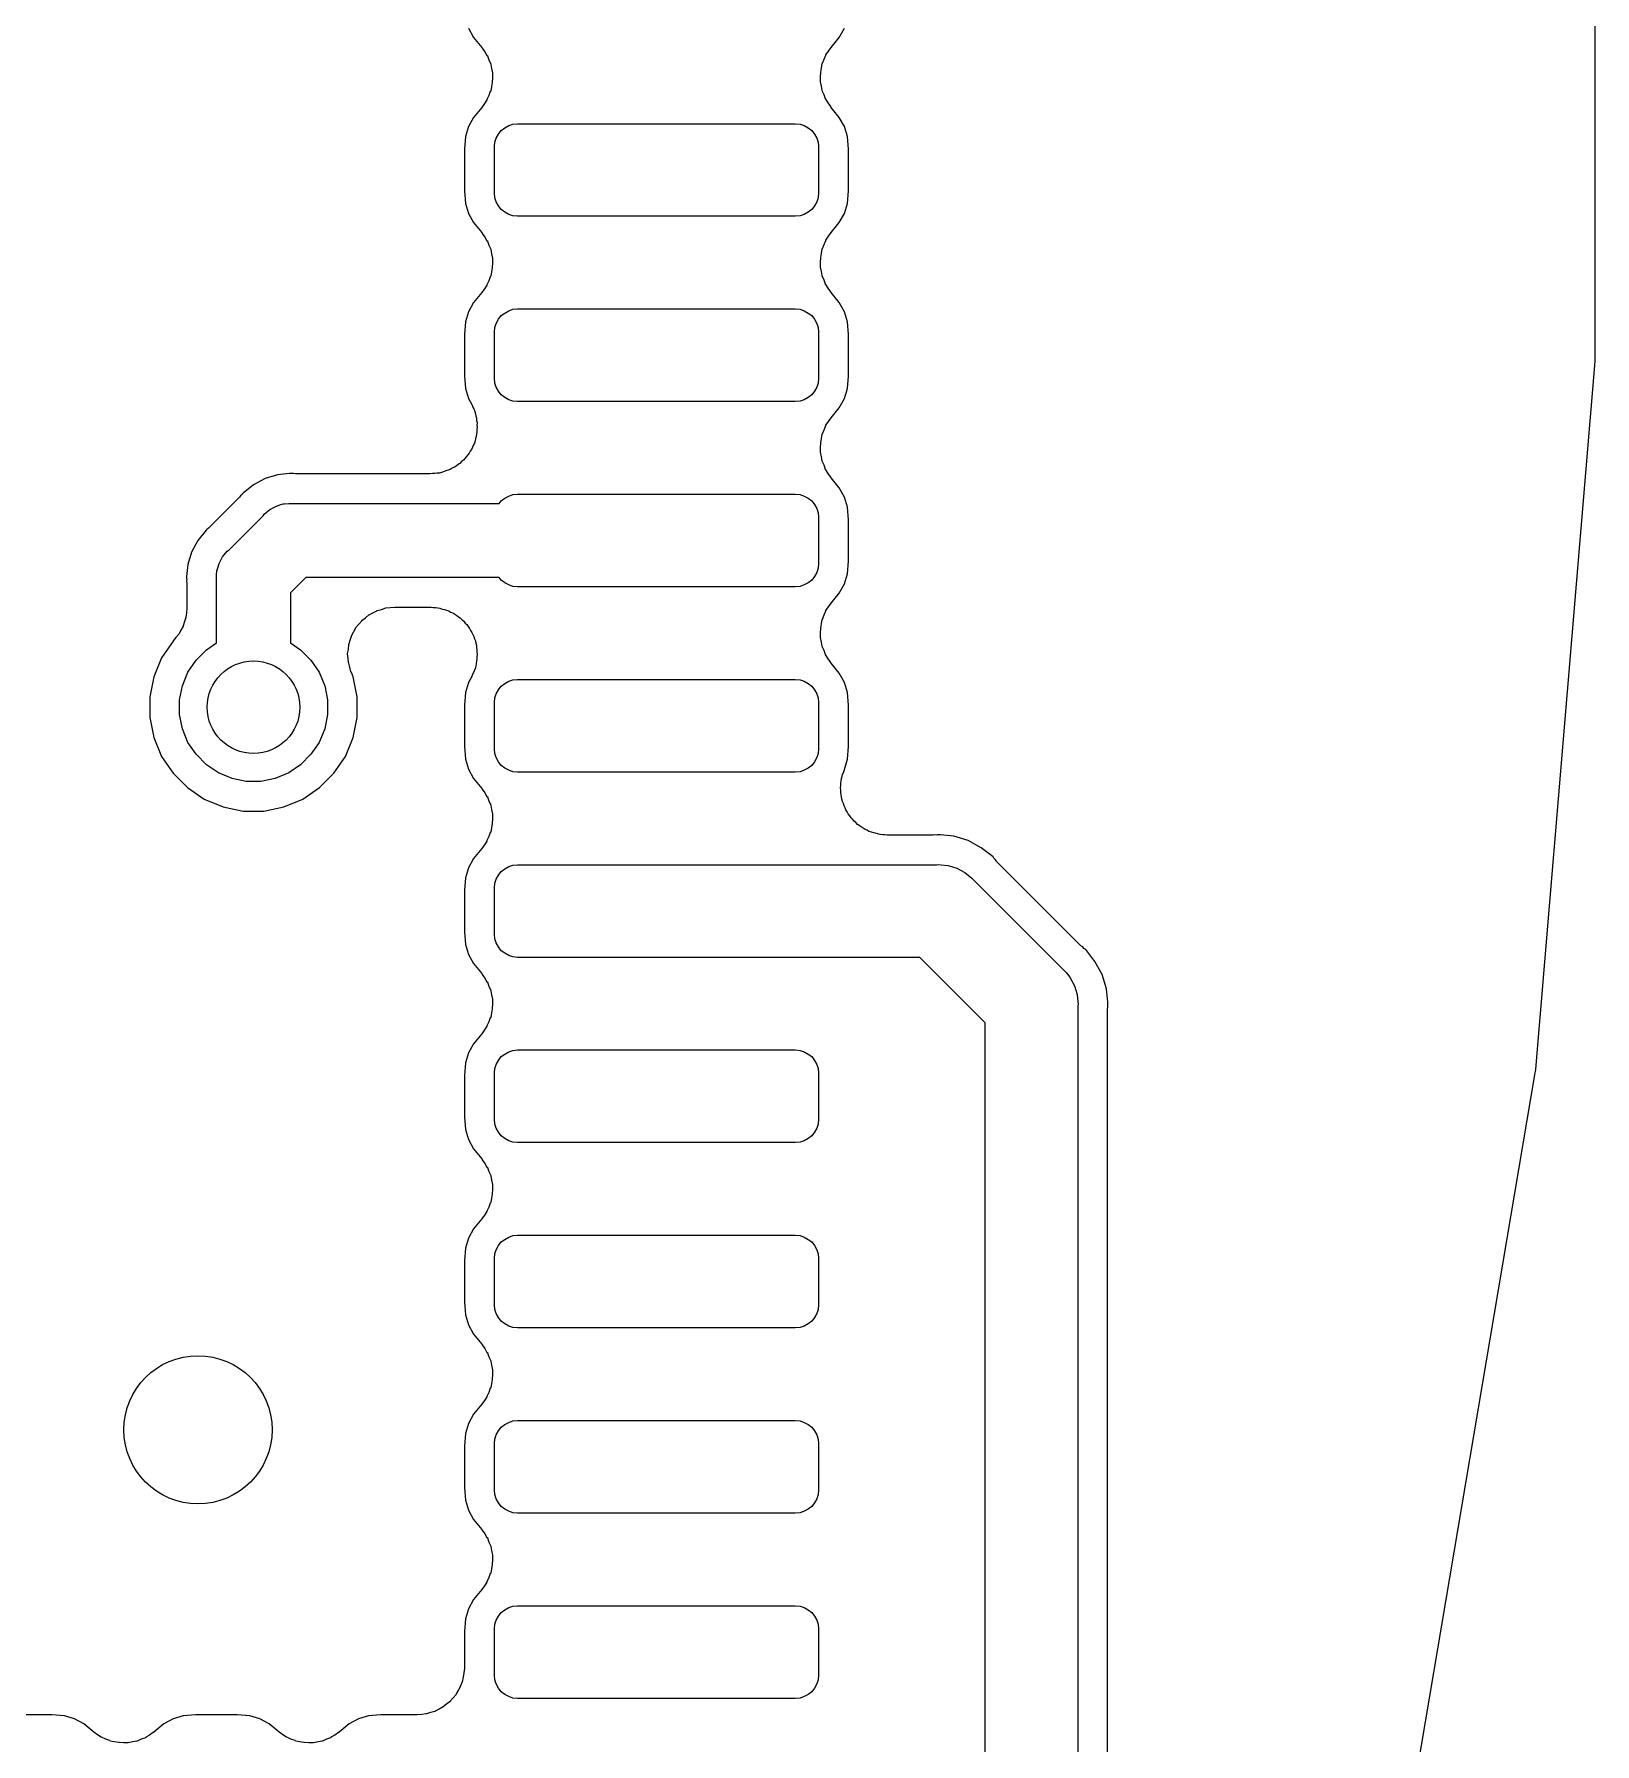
# Model space of a CAD drawing. Extents: x 115.8 to 161.5, y -138.1 to -92.5.
# Drawn here: x 157.308 to 161.52, y -119.947 to -115.334 of the extents above; entities that cross this region are included whole.
import ezdxf

# ---------------------------------------------------------------- set-up
doc = ezdxf.new("R2010")
doc.units = 0
doc.layers.add('BLACK', color=7, linetype='CONTINUOUS')

msp = doc.modelspace()

# ---------------------------------------------------------------- linework, layer by layer
at = {"layer": 'BLACK', "linetype": 'CONTINUOUS'}
for p, q in [((161.52, -114.312), (161.52, -116.218)), ((158.48, -115.317), (158.494, -115.342)), ((158.494, -115.342), (158.516, -115.369)), ((159.459, -115.369), (159.481, -115.342)), ((159.481, -115.342), (159.495, -115.317)), ((158.516, -115.369), (158.517, -115.37)), ((158.517, -115.37), (158.517, -115.37)), ((158.517, -115.37), (158.517, -115.37)), ((158.517, -115.37), (158.517, -115.371)), ((158.517, -115.371), (158.524, -115.381)), ((158.524, -115.381), (158.53, -115.391)), ((158.53, -115.391), (158.531, -115.391)), ((158.531, -115.391), (158.531, -115.392)), ((158.531, -115.392), (158.535, -115.403)), ((159.44, -115.401), (159.445, -115.39)), ((159.445, -115.389), (159.452, -115.379)), ((159.445, -115.39), (159.445, -115.389)), ((159.445, -115.39), (159.445, -115.39)), ((159.452, -115.379), (159.459, -115.369)), ((158.535, -115.403), (158.54, -115.414)), ((158.54, -115.414), (158.54, -115.414)), ((158.54, -115.414), (158.54, -115.415)), ((158.54, -115.415), (158.542, -115.426)), ((158.542, -115.426), (158.545, -115.438)), ((158.545, -115.438), (158.545, -115.438)), ((158.545, -115.438), (158.545, -115.439)), ((158.545, -115.439), (158.545, -115.451)), ((159.43, -115.449), (159.431, -115.437)), ((159.431, -115.436), (159.433, -115.425)), ((159.431, -115.437), (159.431, -115.436)), ((159.431, -115.437), (159.431, -115.437)), ((159.433, -115.425), (159.435, -115.413)), ((159.435, -115.413), (159.436, -115.412)), ((159.436, -115.412), (159.44, -115.401)), ((159.436, -115.412), (159.436, -115.412)), ((158.539, -115.488), (158.535, -115.499)), ((158.54, -115.487), (158.539, -115.488)), ((158.539, -115.488), (158.539, -115.488)), ((158.542, -115.475), (158.54, -115.487)), ((158.544, -115.464), (158.542, -115.475)), ((158.545, -115.451), (158.544, -115.463)), ((158.544, -115.463), (158.544, -115.463)), ((158.544, -115.463), (158.544, -115.464)), ((159.43, -115.461), (159.43, -115.449)), ((159.43, -115.462), (159.43, -115.461)), ((159.433, -115.474), (159.43, -115.462)), ((159.43, -115.462), (159.43, -115.462)), ((159.435, -115.485), (159.433, -115.474)), ((159.435, -115.486), (159.435, -115.485)), ((159.44, -115.497), (159.435, -115.486)), ((159.435, -115.486), (159.435, -115.486)), ((158.516, -115.531), (158.494, -115.558)), ((158.523, -115.521), (158.516, -115.531)), ((158.53, -115.511), (158.523, -115.521)), ((158.535, -115.499), (158.53, -115.51)), ((158.53, -115.51), (158.53, -115.51)), ((158.53, -115.51), (158.53, -115.511)), ((159.444, -115.508), (159.44, -115.497)), ((159.444, -115.509), (159.444, -115.508)), ((159.445, -115.509), (159.444, -115.509)), ((159.451, -115.519), (159.445, -115.509)), ((159.458, -115.529), (159.451, -115.519)), ((159.458, -115.53), (159.458, -115.529)), ((159.459, -115.531), (159.458, -115.53)), ((159.458, -115.53), (159.458, -115.53)), ((159.458, -115.53), (159.458, -115.53)), ((159.481, -115.558), (159.459, -115.531)), ((158.494, -115.558), (158.48, -115.583)), ((158.578, -115.586), (158.589, -115.58)), ((158.589, -115.58), (158.6, -115.576)), ((158.6, -115.576), (158.612, -115.575)), ((158.612, -115.575), (159.362, -115.575)), ((159.362, -115.575), (159.375, -115.576)), ((159.375, -115.576), (159.386, -115.58)), ((159.386, -115.58), (159.397, -115.586)), ((159.495, -115.583), (159.481, -115.558)), ((158.472, -115.61), (158.469, -115.644)), ((158.48, -115.583), (158.472, -115.61)), ((158.55, -115.637), (158.551, -115.625)), ((158.551, -115.625), (158.555, -115.614)), ((158.555, -115.614), (158.561, -115.603)), ((158.561, -115.603), (158.568, -115.593)), ((158.568, -115.593), (158.578, -115.586)), ((159.397, -115.586), (159.407, -115.593)), ((159.407, -115.593), (159.414, -115.603)), ((159.414, -115.603), (159.42, -115.614)), ((159.42, -115.614), (159.424, -115.625)), ((159.424, -115.625), (159.425, -115.637)), ((159.503, -115.61), (159.495, -115.583)), ((159.506, -115.644), (159.503, -115.61)), ((158.469, -115.644), (158.469, -115.756)), ((158.55, -115.762), (158.55, -115.637)), ((159.425, -115.637), (159.425, -115.762)), ((159.506, -115.756), (159.506, -115.644)), ((158.469, -115.756), (158.472, -115.79)), ((158.551, -115.775), (158.55, -115.762)), ((159.425, -115.762), (159.424, -115.775)), ((159.503, -115.79), (159.506, -115.756)), ((158.472, -115.79), (158.48, -115.817)), ((158.555, -115.786), (158.551, -115.775)), ((158.561, -115.797), (158.555, -115.786)), ((158.568, -115.807), (158.561, -115.797)), ((158.578, -115.814), (158.568, -115.807)), ((159.407, -115.807), (159.397, -115.814)), ((159.414, -115.797), (159.407, -115.807)), ((159.42, -115.786), (159.414, -115.797)), ((159.424, -115.775), (159.42, -115.786)), ((159.495, -115.817), (159.503, -115.79)), ((158.48, -115.817), (158.494, -115.842)), ((158.494, -115.842), (158.516, -115.869)), ((158.589, -115.82), (158.578, -115.814)), ((158.6, -115.824), (158.589, -115.82)), ((158.612, -115.825), (158.6, -115.824)), ((159.362, -115.825), (158.612, -115.825)), ((159.375, -115.824), (159.362, -115.825)), ((159.386, -115.82), (159.375, -115.824)), ((159.397, -115.814), (159.386, -115.82)), ((159.459, -115.869), (159.481, -115.842)), ((159.481, -115.842), (159.495, -115.817)), ((158.516, -115.869), (158.517, -115.87)), ((158.517, -115.87), (158.517, -115.87)), ((158.517, -115.87), (158.517, -115.87)), ((158.517, -115.87), (158.517, -115.871)), ((158.517, -115.871), (158.524, -115.881)), ((158.524, -115.881), (158.53, -115.891)), ((158.53, -115.891), (158.531, -115.891)), ((158.531, -115.891), (158.531, -115.892)), ((158.531, -115.892), (158.535, -115.903)), ((158.535, -115.903), (158.54, -115.914)), ((159.436, -115.912), (159.44, -115.901)), ((159.44, -115.901), (159.445, -115.89)), ((159.445, -115.889), (159.452, -115.879)), ((159.445, -115.89), (159.445, -115.889)), ((159.445, -115.89), (159.445, -115.89)), ((159.452, -115.879), (159.459, -115.869)), ((158.54, -115.914), (158.54, -115.914)), ((158.54, -115.914), (158.54, -115.915)), ((158.54, -115.915), (158.542, -115.926)), ((158.542, -115.926), (158.545, -115.938)), ((158.545, -115.938), (158.545, -115.938)), ((158.545, -115.938), (158.545, -115.939)), ((158.545, -115.939), (158.545, -115.951)), ((159.43, -115.949), (159.431, -115.937)), ((159.43, -115.961), (159.43, -115.949)), ((159.431, -115.936), (159.433, -115.925)), ((159.431, -115.937), (159.431, -115.936)), ((159.431, -115.937), (159.431, -115.937)), ((159.433, -115.925), (159.435, -115.913)), ((159.435, -115.913), (159.436, -115.912)), ((159.436, -115.912), (159.436, -115.912)), ((158.539, -115.988), (158.535, -115.999)), ((158.54, -115.987), (158.539, -115.988)), ((158.539, -115.988), (158.539, -115.988)), ((158.542, -115.975), (158.54, -115.987)), ((158.544, -115.964), (158.542, -115.975)), ((158.545, -115.951), (158.544, -115.963)), ((158.544, -115.963), (158.544, -115.963)), ((158.544, -115.963), (158.544, -115.964)), ((159.43, -115.962), (159.43, -115.961)), ((159.433, -115.974), (159.43, -115.962)), ((159.43, -115.962), (159.43, -115.962)), ((159.435, -115.985), (159.433, -115.974)), ((159.435, -115.986), (159.435, -115.985)), ((159.44, -115.997), (159.435, -115.986)), ((159.435, -115.986), (159.435, -115.986)), ((158.516, -116.031), (158.494, -116.058)), ((158.523, -116.021), (158.516, -116.031)), ((158.53, -116.011), (158.523, -116.021)), ((158.535, -115.999), (158.53, -116.01)), ((158.53, -116.01), (158.53, -116.01)), ((158.53, -116.01), (158.53, -116.011)), ((159.444, -116.008), (159.44, -115.997)), ((159.444, -116.009), (159.444, -116.008)), ((159.445, -116.009), (159.444, -116.009)), ((159.451, -116.019), (159.445, -116.009)), ((159.458, -116.029), (159.451, -116.019)), ((159.458, -116.03), (159.458, -116.029)), ((159.459, -116.031), (159.458, -116.03)), ((159.458, -116.03), (159.458, -116.03)), ((159.458, -116.03), (159.458, -116.03)), ((159.481, -116.058), (159.459, -116.031)), ((158.48, -116.083), (158.472, -116.11)), ((158.494, -116.058), (158.48, -116.083)), ((158.568, -116.093), (158.578, -116.086)), ((158.578, -116.086), (158.589, -116.08)), ((158.589, -116.08), (158.6, -116.076)), ((158.6, -116.076), (158.612, -116.075)), ((158.612, -116.075), (159.362, -116.075)), ((159.362, -116.075), (159.375, -116.076)), ((159.375, -116.076), (159.386, -116.08)), ((159.386, -116.08), (159.397, -116.086)), ((159.397, -116.086), (159.407, -116.093)), ((159.495, -116.083), (159.481, -116.058)), ((159.503, -116.11), (159.495, -116.083)), ((158.472, -116.11), (158.469, -116.144)), ((158.55, -116.137), (158.551, -116.125)), ((158.551, -116.125), (158.555, -116.114)), ((158.555, -116.114), (158.561, -116.103)), ((158.561, -116.103), (158.568, -116.093)), ((159.407, -116.093), (159.414, -116.103)), ((159.414, -116.103), (159.42, -116.114)), ((159.42, -116.114), (159.424, -116.125)), ((159.424, -116.125), (159.425, -116.137)), ((159.506, -116.144), (159.503, -116.11)), ((158.469, -116.144), (158.469, -116.256)), ((158.55, -116.262), (158.55, -116.137)), ((159.425, -116.137), (159.425, -116.262)), ((159.506, -116.256), (159.506, -116.144)), ((161.52, -116.219), (161.519, -116.224)), ((161.519, -116.224), (161.519, -116.228)), ((161.52, -116.218), (161.52, -116.219)), ((158.469, -116.256), (158.472, -116.29)), ((158.551, -116.275), (158.55, -116.262)), ((159.425, -116.262), (159.424, -116.275)), ((159.503, -116.29), (159.506, -116.256)), ((161.519, -116.228), (161.36, -118.127)), ((158.472, -116.29), (158.48, -116.317)), ((158.48, -116.317), (158.489, -116.333)), ((158.555, -116.286), (158.551, -116.275)), ((158.561, -116.297), (158.555, -116.286)), ((158.568, -116.307), (158.561, -116.297)), ((158.578, -116.314), (158.568, -116.307)), ((158.589, -116.32), (158.578, -116.314)), ((159.397, -116.314), (159.386, -116.32)), ((159.407, -116.307), (159.397, -116.314)), ((159.414, -116.297), (159.407, -116.307)), ((159.42, -116.286), (159.414, -116.297)), ((159.424, -116.275), (159.42, -116.286)), ((159.481, -116.342), (159.495, -116.317)), ((159.495, -116.317), (159.503, -116.29)), ((158.489, -116.333), (158.49, -116.335)), ((158.49, -116.335), (158.492, -116.34)), ((158.492, -116.34), (158.495, -116.345)), ((158.495, -116.345), (158.497, -116.352)), ((158.497, -116.352), (158.499, -116.358)), ((158.499, -116.358), (158.5, -116.364)), ((158.5, -116.364), (158.502, -116.369)), ((158.6, -116.324), (158.589, -116.32)), ((158.612, -116.325), (158.6, -116.324)), ((159.362, -116.325), (158.612, -116.325)), ((159.375, -116.324), (159.362, -116.325)), ((159.386, -116.32), (159.375, -116.324)), ((159.459, -116.369), (159.481, -116.342)), ((158.502, -116.369), (158.502, -116.376)), ((158.502, -116.376), (158.504, -116.382)), ((158.503, -116.407), (158.502, -116.413)), ((158.504, -116.382), (158.503, -116.388)), ((158.503, -116.388), (158.504, -116.394)), ((158.504, -116.394), (158.503, -116.4)), ((158.503, -116.4), (158.503, -116.407)), ((159.436, -116.412), (159.44, -116.401)), ((159.44, -116.401), (159.445, -116.39)), ((159.445, -116.389), (159.452, -116.379)), ((159.445, -116.39), (159.445, -116.389)), ((159.445, -116.39), (159.445, -116.39)), ((159.452, -116.379), (159.459, -116.369)), ((158.488, -116.454), (158.485, -116.459)), ((158.491, -116.448), (158.488, -116.454)), ((158.494, -116.442), (158.491, -116.448)), ((158.496, -116.437), (158.494, -116.442)), ((158.498, -116.431), (158.496, -116.437)), ((158.499, -116.425), (158.498, -116.431)), ((158.501, -116.419), (158.499, -116.425)), ((158.502, -116.413), (158.501, -116.419)), ((159.43, -116.449), (159.431, -116.437)), ((159.43, -116.461), (159.43, -116.449)), ((159.431, -116.436), (159.433, -116.425)), ((159.431, -116.437), (159.431, -116.436)), ((159.431, -116.437), (159.431, -116.437)), ((159.433, -116.425), (159.435, -116.413)), ((159.435, -116.413), (159.436, -116.412)), ((159.436, -116.412), (159.436, -116.412)), ((158.442, -116.502), (158.436, -116.505)), ((158.447, -116.499), (158.442, -116.502)), ((158.452, -116.495), (158.447, -116.499)), ((158.457, -116.492), (158.452, -116.495)), ((158.461, -116.487), (158.457, -116.492)), ((158.467, -116.483), (158.461, -116.487)), ((158.47, -116.479), (158.467, -116.483)), ((158.474, -116.474), (158.47, -116.479)), ((158.478, -116.469), (158.474, -116.474)), ((158.482, -116.464), (158.478, -116.469)), ((158.485, -116.459), (158.482, -116.464)), ((159.43, -116.462), (159.43, -116.461)), ((159.433, -116.474), (159.43, -116.462)), ((159.43, -116.462), (159.43, -116.462)), ((159.435, -116.485), (159.433, -116.474)), ((159.435, -116.486), (159.435, -116.485)), ((159.44, -116.497), (159.435, -116.486)), ((159.435, -116.486), (159.435, -116.486)), ((159.444, -116.508), (159.44, -116.497)), ((157.931, -116.533), (157.9, -116.55)), ((157.965, -116.523), (157.931, -116.533)), ((157.997, -116.519), (157.965, -116.523)), ((158, -116.519), (157.997, -116.519)), ((157.997, -116.519), (157.997, -116.519)), ((158.003, -116.519), (158, -116.519)), ((158.008, -116.519), (158.003, -116.519)), ((158.013, -116.52), (158.008, -116.519)), ((158.015, -116.52), (158.013, -116.52)), ((158.377, -116.52), (158.015, -116.52)), ((158.383, -116.519), (158.377, -116.52)), ((158.389, -116.519), (158.383, -116.519)), ((158.395, -116.518), (158.389, -116.519)), ((158.402, -116.518), (158.395, -116.518)), ((158.407, -116.516), (158.402, -116.518)), ((158.413, -116.515), (158.407, -116.516)), ((158.419, -116.512), (158.413, -116.515)), ((158.425, -116.51), (158.419, -116.512)), ((158.431, -116.508), (158.425, -116.51)), ((158.436, -116.505), (158.431, -116.508)), ((159.444, -116.509), (159.444, -116.508)), ((159.445, -116.509), (159.444, -116.509)), ((159.451, -116.519), (159.445, -116.509)), ((159.458, -116.529), (159.451, -116.519)), ((159.458, -116.53), (159.458, -116.529)), ((159.459, -116.531), (159.458, -116.53)), ((159.458, -116.53), (159.458, -116.53)), ((159.458, -116.53), (159.458, -116.53)), ((159.481, -116.558), (159.459, -116.531)), ((157.862, -116.583), (157.783, -116.662)), ((157.865, -116.579), (157.862, -116.583)), ((157.869, -116.576), (157.865, -116.579)), ((157.87, -116.574), (157.869, -116.576)), ((157.872, -116.572), (157.87, -116.574)), ((157.9, -116.55), (157.872, -116.572)), ((158.563, -116.6), (158.568, -116.593)), ((158.568, -116.593), (158.578, -116.586)), ((158.578, -116.586), (158.589, -116.58)), ((158.589, -116.58), (158.6, -116.576)), ((158.6, -116.576), (158.612, -116.575)), ((158.612, -116.575), (159.362, -116.575)), ((159.362, -116.575), (159.375, -116.576)), ((159.375, -116.576), (159.386, -116.58)), ((159.386, -116.58), (159.397, -116.586)), ((159.397, -116.586), (159.407, -116.593)), ((159.407, -116.593), (159.414, -116.603)), ((159.495, -116.583), (159.481, -116.558)), ((159.503, -116.61), (159.495, -116.583)), ((157.833, -116.726), (157.926, -116.633)), ((157.926, -116.633), (157.929, -116.629)), ((157.929, -116.629), (157.944, -116.616)), ((157.944, -116.616), (157.962, -116.607)), ((157.962, -116.607), (157.974, -116.603)), ((157.974, -116.603), (157.98, -116.601)), ((157.98, -116.601), (157.984, -116.601)), ((157.984, -116.601), (157.995, -116.6)), ((157.995, -116.6), (157.995, -116.6)), ((157.995, -116.6), (158, -116.6)), ((158, -116.6), (158.005, -116.6)), ((158.005, -116.6), (158.563, -116.6)), ((159.414, -116.603), (159.42, -116.614)), ((159.42, -116.614), (159.424, -116.625)), ((159.424, -116.625), (159.425, -116.637)), ((159.425, -116.637), (159.425, -116.762)), ((159.506, -116.644), (159.503, -116.61)), ((157.772, -116.672), (157.75, -116.7)), ((157.774, -116.67), (157.772, -116.672)), ((157.778, -116.667), (157.774, -116.67)), ((157.782, -116.663), (157.778, -116.667)), ((157.783, -116.662), (157.782, -116.663)), ((159.506, -116.756), (159.506, -116.644)), ((157.733, -116.731), (157.723, -116.765)), ((157.75, -116.7), (157.733, -116.731)), ((157.816, -116.744), (157.829, -116.729)), ((157.829, -116.729), (157.833, -116.726)), ((157.723, -116.765), (157.719, -116.797)), ((157.8, -116.795), (157.801, -116.78)), ((157.801, -116.78), (157.802, -116.78)), ((157.802, -116.78), (157.804, -116.774)), ((157.804, -116.774), (157.807, -116.762)), ((157.807, -116.762), (157.816, -116.744)), ((159.424, -116.775), (159.42, -116.786)), ((159.425, -116.762), (159.424, -116.775)), ((159.503, -116.79), (159.506, -116.756)), ((157.719, -116.797), (157.719, -116.8)), ((157.719, -116.8), (157.719, -116.803)), ((157.719, -116.803), (157.72, -116.804)), ((157.72, -116.804), (157.719, -116.81)), ((157.719, -116.81), (157.72, -116.815)), ((157.72, -116.815), (157.72, -116.881)), ((157.8, -116.8), (157.8, -116.795)), ((157.8, -116.795), (157.8, -116.795)), ((157.8, -116.805), (157.8, -116.8)), ((157.8, -116.976), (157.8, -116.805)), ((158.041, -116.8), (158, -116.841)), ((158.563, -116.8), (158.041, -116.8)), ((158.568, -116.807), (158.563, -116.8)), ((158.578, -116.814), (158.568, -116.807)), ((158.589, -116.82), (158.578, -116.814)), ((158.6, -116.824), (158.589, -116.82)), ((158.612, -116.825), (158.6, -116.824)), ((159.362, -116.825), (158.612, -116.825)), ((159.375, -116.824), (159.362, -116.825)), ((159.386, -116.82), (159.375, -116.824)), ((159.397, -116.814), (159.386, -116.82)), ((159.407, -116.807), (159.397, -116.814)), ((159.414, -116.797), (159.407, -116.807)), ((159.42, -116.786), (159.414, -116.797)), ((159.481, -116.842), (159.495, -116.817)), ((159.495, -116.817), (159.503, -116.79)), ((158, -116.841), (158, -116.976)), ((159.452, -116.879), (159.459, -116.869)), ((159.459, -116.869), (159.481, -116.842)), ((157.717, -116.908), (157.714, -116.919)), ((157.719, -116.895), (157.717, -116.907)), ((157.717, -116.907), (157.717, -116.907)), ((157.717, -116.907), (157.717, -116.908)), ((157.72, -116.883), (157.719, -116.895)), ((157.72, -116.881), (157.72, -116.882)), ((157.72, -116.882), (157.72, -116.882)), ((157.72, -116.882), (157.72, -116.882)), ((157.72, -116.882), (157.72, -116.883)), ((158.184, -116.926), (158.192, -116.917)), ((158.192, -116.916), (158.202, -116.909)), ((158.192, -116.917), (158.192, -116.916)), ((158.192, -116.917), (158.192, -116.917)), ((158.202, -116.909), (158.211, -116.901)), ((158.211, -116.901), (158.211, -116.901)), ((158.211, -116.901), (158.212, -116.901)), ((158.212, -116.901), (158.222, -116.895)), ((158.222, -116.895), (158.233, -116.89)), ((158.233, -116.89), (158.233, -116.889)), ((158.233, -116.889), (158.234, -116.889)), ((158.234, -116.889), (158.245, -116.886)), ((158.245, -116.886), (158.257, -116.882)), ((158.257, -116.882), (158.269, -116.881)), ((158.257, -116.882), (158.257, -116.882)), ((158.257, -116.882), (158.257, -116.882)), ((158.269, -116.881), (158.281, -116.88)), ((158.281, -116.88), (158.377, -116.88)), ((158.377, -116.88), (158.379, -116.88)), ((158.379, -116.88), (158.385, -116.881)), ((158.385, -116.881), (158.391, -116.881)), ((158.391, -116.881), (158.397, -116.882)), ((158.397, -116.882), (158.403, -116.883)), ((158.403, -116.883), (158.409, -116.885)), ((158.409, -116.885), (158.415, -116.886)), ((158.415, -116.886), (158.421, -116.888)), ((158.421, -116.888), (158.427, -116.89)), ((158.427, -116.89), (158.432, -116.893)), ((158.432, -116.893), (158.438, -116.895)), ((158.438, -116.895), (158.443, -116.899)), ((158.443, -116.899), (158.449, -116.902)), ((158.449, -116.902), (158.453, -116.906)), ((158.453, -116.906), (158.458, -116.909)), ((158.458, -116.909), (158.463, -116.914)), ((158.463, -116.914), (158.468, -116.918)), ((158.468, -116.918), (158.471, -116.923)), ((159.433, -116.925), (159.435, -116.913)), ((159.435, -116.913), (159.436, -116.912)), ((159.436, -116.912), (159.44, -116.901)), ((159.436, -116.912), (159.436, -116.912)), ((159.44, -116.901), (159.445, -116.89)), ((159.445, -116.889), (159.452, -116.879)), ((159.445, -116.89), (159.445, -116.889)), ((159.445, -116.89), (159.445, -116.89)), ((157.69, -116.962), (157.683, -116.971)), ((157.698, -116.953), (157.69, -116.962)), ((157.699, -116.952), (157.698, -116.953)), ((157.698, -116.953), (157.698, -116.953)), ((157.704, -116.942), (157.699, -116.952)), ((157.71, -116.931), (157.704, -116.942)), ((157.714, -116.919), (157.71, -116.93)), ((157.71, -116.93), (157.71, -116.931)), ((157.71, -116.931), (157.71, -116.931)), ((158.161, -116.969), (158.164, -116.958)), ((158.164, -116.957), (158.17, -116.947)), ((158.164, -116.958), (158.164, -116.957)), ((158.164, -116.957), (158.164, -116.957)), ((158.17, -116.947), (158.176, -116.936)), ((158.176, -116.935), (158.184, -116.926)), ((158.176, -116.936), (158.176, -116.935)), ((158.176, -116.936), (158.176, -116.936)), ((158.471, -116.923), (158.476, -116.927)), ((158.476, -116.927), (158.479, -116.932)), ((158.479, -116.932), (158.483, -116.937)), ((158.483, -116.937), (158.486, -116.943)), ((158.486, -116.943), (158.489, -116.948)), ((158.489, -116.948), (158.492, -116.954)), ((158.492, -116.954), (158.495, -116.959)), ((158.495, -116.959), (158.496, -116.965)), ((159.43, -116.949), (159.431, -116.937)), ((159.43, -116.961), (159.43, -116.949)), ((159.43, -116.962), (159.43, -116.961)), ((159.433, -116.974), (159.43, -116.962)), ((159.43, -116.962), (159.43, -116.962)), ((159.431, -116.936), (159.433, -116.925)), ((159.431, -116.937), (159.431, -116.936)), ((159.431, -116.937), (159.431, -116.937)), ((157.683, -116.972), (157.652, -117.017)), ((157.683, -116.971), (157.683, -116.972)), ((157.745, -117.023), (157.773, -116.995)), ((157.773, -116.995), (157.8, -116.976)), ((158, -116.976), (158.027, -116.995)), ((158.027, -116.995), (158.055, -117.023)), ((158.154, -117.005), (158.156, -116.994)), ((158.154, -117.006), (158.154, -117.005)), ((158.155, -117.018), (158.154, -117.006)), ((158.154, -117.006), (158.154, -117.006)), ((158.156, -116.994), (158.157, -116.981)), ((158.157, -116.981), (158.161, -116.969)), ((158.157, -116.981), (158.157, -116.981)), ((158.157, -116.981), (158.157, -116.981)), ((158.496, -116.965), (158.499, -116.971)), ((158.499, -116.971), (158.5, -116.977)), ((158.5, -116.977), (158.502, -116.983)), ((158.502, -116.983), (158.502, -116.989)), ((158.502, -116.989), (158.503, -116.995)), ((158.503, -116.995), (158.503, -117.001)), ((158.503, -117.001), (158.504, -117.008)), ((158.504, -117.008), (158.503, -117.014)), ((159.435, -116.985), (159.433, -116.974)), ((159.435, -116.986), (159.435, -116.985)), ((159.44, -116.997), (159.435, -116.986)), ((159.435, -116.986), (159.435, -116.986)), ((159.444, -117.008), (159.44, -116.997)), ((159.444, -117.009), (159.444, -117.008)), ((159.445, -117.009), (159.444, -117.009)), ((159.451, -117.019), (159.445, -117.009)), ((157.652, -117.017), (157.631, -117.068)), ((157.708, -117.092), (157.723, -117.055)), ((157.723, -117.055), (157.745, -117.023)), ((158.055, -117.023), (158.077, -117.055)), ((158.077, -117.055), (158.092, -117.092)), ((158.156, -117.03), (158.155, -117.018)), ((158.157, -117.03), (158.156, -117.03)), ((158.157, -117.031), (158.157, -117.03)), ((158.16, -117.042), (158.157, -117.031)), ((158.163, -117.054), (158.16, -117.042)), ((158.164, -117.055), (158.163, -117.054)), ((158.164, -117.056), (158.164, -117.055)), ((158.164, -117.055), (158.164, -117.055)), ((158.164, -117.055), (158.164, -117.055)), ((158.169, -117.068), (158.164, -117.056)), ((158.494, -117.056), (158.491, -117.061)), ((158.496, -117.05), (158.494, -117.056)), ((158.499, -117.044), (158.496, -117.05)), ((158.5, -117.038), (158.499, -117.044)), ((158.501, -117.033), (158.5, -117.038)), ((158.502, -117.026), (158.501, -117.033)), ((158.503, -117.02), (158.502, -117.026)), ((158.503, -117.014), (158.503, -117.02)), ((159.458, -117.029), (159.451, -117.019)), ((159.458, -117.03), (159.458, -117.029)), ((159.459, -117.031), (159.458, -117.03)), ((159.458, -117.03), (159.458, -117.03)), ((159.458, -117.03), (159.458, -117.03)), ((159.481, -117.058), (159.459, -117.031)), ((157.631, -117.068), (157.62, -117.122)), ((157.7, -117.13), (157.708, -117.092)), ((158.092, -117.092), (158.1, -117.13)), ((158.18, -117.122), (158.169, -117.068)), ((158.48, -117.083), (158.472, -117.11)), ((158.489, -117.067), (158.48, -117.083)), ((158.491, -117.061), (158.489, -117.067)), ((158.555, -117.114), (158.561, -117.103)), ((158.561, -117.103), (158.568, -117.093)), ((158.568, -117.093), (158.578, -117.086)), ((158.578, -117.086), (158.589, -117.08)), ((158.589, -117.08), (158.6, -117.076)), ((158.6, -117.076), (158.612, -117.075)), ((158.612, -117.075), (159.362, -117.075)), ((159.362, -117.075), (159.375, -117.076)), ((159.375, -117.076), (159.386, -117.08)), ((159.386, -117.08), (159.397, -117.086)), ((159.397, -117.086), (159.407, -117.093)), ((159.407, -117.093), (159.414, -117.103)), ((159.414, -117.103), (159.42, -117.114)), ((159.495, -117.083), (159.481, -117.058)), ((159.503, -117.11), (159.495, -117.083)), ((157.62, -117.122), (157.62, -117.178)), ((157.7, -117.17), (157.7, -117.13)), ((158.1, -117.13), (158.1, -117.17)), ((158.18, -117.178), (158.18, -117.122)), ((158.472, -117.11), (158.469, -117.144)), ((158.469, -117.144), (158.469, -117.256)), ((158.55, -117.137), (158.551, -117.125)), ((158.55, -117.262), (158.55, -117.137)), ((158.551, -117.125), (158.555, -117.114)), ((159.42, -117.114), (159.424, -117.125)), ((159.424, -117.125), (159.425, -117.137)), ((159.425, -117.137), (159.425, -117.262)), ((159.506, -117.144), (159.503, -117.11)), ((159.506, -117.256), (159.506, -117.144)), ((157.62, -117.178), (157.631, -117.232)), ((157.708, -117.208), (157.7, -117.17)), ((158.1, -117.17), (158.092, -117.208)), ((158.169, -117.232), (158.18, -117.178)), ((157.631, -117.232), (157.652, -117.283)), ((157.723, -117.245), (157.708, -117.208)), ((158.092, -117.208), (158.077, -117.245)), ((158.148, -117.283), (158.169, -117.232)), ((157.652, -117.283), (157.683, -117.328)), ((157.745, -117.277), (157.723, -117.245)), ((157.773, -117.305), (157.745, -117.277)), ((158.055, -117.277), (158.027, -117.305)), ((158.077, -117.245), (158.055, -117.277)), ((158.117, -117.328), (158.148, -117.283)), ((158.469, -117.256), (158.472, -117.29)), ((158.551, -117.275), (158.55, -117.262)), ((158.555, -117.286), (158.551, -117.275)), ((158.561, -117.297), (158.555, -117.286)), ((159.42, -117.286), (159.414, -117.297)), ((159.424, -117.275), (159.42, -117.286)), ((159.425, -117.262), (159.424, -117.275)), ((159.503, -117.29), (159.506, -117.256)), ((157.683, -117.328), (157.722, -117.367)), ((157.805, -117.327), (157.773, -117.305)), ((157.842, -117.342), (157.805, -117.327)), ((157.995, -117.327), (157.958, -117.342)), ((158.027, -117.305), (157.995, -117.327)), ((158.078, -117.367), (158.117, -117.328)), ((158.472, -117.29), (158.48, -117.317)), ((158.48, -117.317), (158.494, -117.342)), ((158.568, -117.307), (158.561, -117.297)), ((158.578, -117.314), (158.568, -117.307)), ((158.589, -117.32), (158.578, -117.314)), ((158.6, -117.324), (158.589, -117.32)), ((158.612, -117.325), (158.6, -117.324)), ((159.362, -117.325), (158.612, -117.325)), ((159.375, -117.324), (159.362, -117.325)), ((159.386, -117.32), (159.375, -117.324)), ((159.397, -117.314), (159.386, -117.32)), ((159.407, -117.307), (159.397, -117.314)), ((159.414, -117.297), (159.407, -117.307)), ((159.489, -117.337), (159.49, -117.331)), ((159.49, -117.331), (159.492, -117.327)), ((159.492, -117.327), (159.503, -117.29)), ((157.722, -117.367), (157.767, -117.398)), ((157.88, -117.35), (157.842, -117.342)), ((157.92, -117.35), (157.88, -117.35)), ((157.958, -117.342), (157.92, -117.35)), ((158.033, -117.398), (158.078, -117.367)), ((158.494, -117.342), (158.516, -117.369)), ((158.516, -117.369), (158.517, -117.37)), ((158.517, -117.37), (158.517, -117.37)), ((158.517, -117.37), (158.517, -117.37)), ((158.517, -117.37), (158.517, -117.371)), ((158.517, -117.371), (158.524, -117.381)), ((159.484, -117.367), (159.485, -117.361)), ((159.485, -117.374), (159.484, -117.367)), ((159.485, -117.355), (159.486, -117.349)), ((159.485, -117.361), (159.485, -117.355)), ((159.485, -117.38), (159.485, -117.374)), ((159.486, -117.386), (159.485, -117.38)), ((159.486, -117.349), (159.487, -117.342)), ((159.487, -117.342), (159.489, -117.337)), ((157.767, -117.398), (157.818, -117.419)), ((157.818, -117.419), (157.872, -117.43)), ((157.928, -117.43), (157.982, -117.419)), ((157.982, -117.419), (158.033, -117.398)), ((158.524, -117.381), (158.53, -117.391)), ((158.53, -117.391), (158.531, -117.391)), ((158.531, -117.391), (158.531, -117.392)), ((158.531, -117.392), (158.535, -117.403)), ((158.535, -117.403), (158.54, -117.414)), ((158.54, -117.414), (158.54, -117.414)), ((158.54, -117.414), (158.54, -117.415)), ((158.54, -117.415), (158.542, -117.426)), ((158.542, -117.426), (158.545, -117.438)), ((159.487, -117.392), (159.486, -117.386)), ((159.488, -117.398), (159.487, -117.392)), ((159.49, -117.404), (159.488, -117.398)), ((159.492, -117.41), (159.49, -117.404)), ((159.494, -117.416), (159.492, -117.41)), ((159.497, -117.421), (159.494, -117.416)), ((159.499, -117.427), (159.497, -117.421)), ((157.872, -117.43), (157.928, -117.43)), ((158.544, -117.464), (158.542, -117.475)), ((158.545, -117.451), (158.544, -117.463)), ((158.544, -117.463), (158.544, -117.463)), ((158.544, -117.463), (158.544, -117.464)), ((158.545, -117.438), (158.545, -117.438)), ((158.545, -117.438), (158.545, -117.439)), ((158.545, -117.439), (158.545, -117.451)), ((159.502, -117.432), (159.499, -117.427)), ((159.505, -117.438), (159.502, -117.432)), ((159.509, -117.443), (159.505, -117.438)), ((159.513, -117.448), (159.509, -117.443)), ((159.517, -117.452), (159.513, -117.448)), ((159.521, -117.457), (159.517, -117.452)), ((159.526, -117.461), (159.521, -117.457)), ((159.53, -117.466), (159.526, -117.461)), ((159.535, -117.469), (159.53, -117.466)), ((159.54, -117.473), (159.535, -117.469)), ((158.53, -117.511), (158.523, -117.521)), ((158.535, -117.499), (158.53, -117.51)), ((158.53, -117.51), (158.53, -117.51)), ((158.53, -117.51), (158.53, -117.511)), ((158.539, -117.488), (158.535, -117.499)), ((158.54, -117.487), (158.539, -117.488)), ((158.539, -117.488), (158.539, -117.488)), ((158.542, -117.475), (158.54, -117.487)), ((159.545, -117.476), (159.54, -117.473)), ((159.551, -117.48), (159.545, -117.476)), ((159.556, -117.482), (159.551, -117.48)), ((159.561, -117.485), (159.556, -117.482)), ((159.568, -117.487), (159.561, -117.485)), ((159.574, -117.489), (159.568, -117.487)), ((159.579, -117.49), (159.574, -117.489)), ((159.585, -117.492), (159.579, -117.49)), ((159.591, -117.493), (159.585, -117.492)), ((159.598, -117.494), (159.591, -117.493)), ((159.604, -117.494), (159.598, -117.494)), ((159.61, -117.495), (159.604, -117.494)), ((159.611, -117.495), (159.61, -117.495)), ((159.734, -117.495), (159.611, -117.495)), ((159.739, -117.494), (159.734, -117.495)), ((159.744, -117.495), (159.739, -117.494)), ((159.746, -117.494), (159.744, -117.495)), ((159.75, -117.494), (159.746, -117.494)), ((159.754, -117.494), (159.75, -117.494)), ((159.79, -117.498), (159.754, -117.494)), ((159.754, -117.494), (159.754, -117.494)), ((159.829, -117.51), (159.79, -117.498)), ((159.864, -117.529), (159.829, -117.51)), ((158.494, -117.558), (158.48, -117.583)), ((158.516, -117.531), (158.494, -117.558)), ((158.523, -117.521), (158.516, -117.531)), ((159.896, -117.554), (159.864, -117.529)), ((159.898, -117.557), (159.896, -117.554)), ((159.902, -117.561), (159.898, -117.557)), ((159.905, -117.565), (159.902, -117.561)), ((158.472, -117.61), (158.469, -117.644)), ((158.48, -117.583), (158.472, -117.61)), ((158.555, -117.614), (158.561, -117.603)), ((158.561, -117.603), (158.568, -117.593)), ((158.568, -117.593), (158.578, -117.586)), ((158.578, -117.586), (158.589, -117.58)), ((158.589, -117.58), (158.6, -117.576)), ((158.6, -117.576), (158.612, -117.575)), ((158.612, -117.575), (159.744, -117.575)), ((159.744, -117.575), (159.75, -117.574)), ((159.75, -117.574), (159.756, -117.575)), ((159.756, -117.575), (159.756, -117.575)), ((159.756, -117.575), (159.775, -117.577)), ((159.775, -117.577), (159.798, -117.584)), ((159.798, -117.584), (159.82, -117.596)), ((159.82, -117.596), (159.839, -117.611)), ((159.906, -117.567), (159.905, -117.565)), ((160.133, -117.794), (159.906, -117.567)), ((158.469, -117.644), (158.469, -117.756)), ((158.55, -117.637), (158.551, -117.625)), ((158.55, -117.762), (158.55, -117.637)), ((158.551, -117.625), (158.555, -117.614)), ((159.839, -117.611), (159.843, -117.616)), ((159.843, -117.616), (160.084, -117.857)), ((158.469, -117.756), (158.472, -117.79)), ((158.472, -117.79), (158.48, -117.817)), ((158.551, -117.775), (158.55, -117.762)), ((158.555, -117.786), (158.551, -117.775)), ((158.561, -117.797), (158.555, -117.786)), ((160.138, -117.797), (160.133, -117.794)), ((158.48, -117.817), (158.494, -117.842)), ((158.568, -117.807), (158.561, -117.797)), ((158.578, -117.814), (158.568, -117.807)), ((158.589, -117.82), (158.578, -117.814)), ((158.6, -117.824), (158.589, -117.82)), ((158.612, -117.825), (158.6, -117.824)), ((159.698, -117.825), (158.612, -117.825)), ((159.875, -118.002), (159.698, -117.825)), ((160.141, -117.801), (160.138, -117.797)), ((160.143, -117.802), (160.141, -117.801)), ((160.146, -117.804), (160.143, -117.802)), ((160.171, -117.836), (160.146, -117.804)), ((160.19, -117.871), (160.171, -117.836)), ((158.494, -117.842), (158.516, -117.869)), ((158.516, -117.869), (158.517, -117.87)), ((158.517, -117.87), (158.517, -117.87)), ((158.517, -117.87), (158.517, -117.87)), ((158.517, -117.87), (158.517, -117.871)), ((158.517, -117.871), (158.524, -117.881)), ((158.524, -117.881), (158.53, -117.891)), ((160.084, -117.857), (160.089, -117.861)), ((160.089, -117.861), (160.093, -117.866)), ((160.093, -117.866), (160.093, -117.866)), ((160.093, -117.866), (160.1, -117.875)), ((160.1, -117.875), (160.104, -117.88)), ((160.104, -117.88), (160.116, -117.902)), ((160.202, -117.91), (160.19, -117.871)), ((158.53, -117.891), (158.531, -117.891)), ((158.531, -117.891), (158.531, -117.892)), ((158.531, -117.892), (158.535, -117.903)), ((158.535, -117.903), (158.54, -117.914)), ((158.54, -117.914), (158.54, -117.914)), ((158.54, -117.914), (158.54, -117.915)), ((158.54, -117.915), (158.542, -117.926)), ((158.542, -117.926), (158.545, -117.938)), ((160.116, -117.902), (160.123, -117.925)), ((160.123, -117.925), (160.125, -117.944)), ((160.206, -117.946), (160.202, -117.91)), ((158.542, -117.975), (158.54, -117.987)), ((158.544, -117.964), (158.542, -117.975)), ((158.545, -117.951), (158.544, -117.963)), ((158.544, -117.963), (158.544, -117.963)), ((158.544, -117.963), (158.544, -117.964)), ((158.545, -117.938), (158.545, -117.938)), ((158.545, -117.938), (158.545, -117.939)), ((158.545, -117.939), (158.545, -117.951)), ((160.125, -117.944), (160.125, -117.944)), ((160.125, -117.944), (160.126, -117.95)), ((160.126, -117.95), (160.125, -117.956)), ((160.125, -117.956), (160.125, -121.794)), ((160.205, -117.965), (160.206, -117.959)), ((160.205, -117.966), (160.205, -117.965)), ((160.205, -121.784), (160.205, -117.966)), ((160.206, -117.95), (160.206, -117.946)), ((160.206, -117.946), (160.206, -117.946)), ((160.206, -117.954), (160.206, -117.95)), ((160.206, -117.959), (160.206, -117.954)), ((158.523, -118.021), (158.516, -118.031)), ((158.53, -118.011), (158.523, -118.021)), ((158.535, -117.999), (158.53, -118.01)), ((158.53, -118.01), (158.53, -118.01)), ((158.53, -118.01), (158.53, -118.011)), ((158.539, -117.988), (158.535, -117.999)), ((158.54, -117.987), (158.539, -117.988)), ((158.539, -117.988), (158.539, -117.988)), ((159.875, -120.656), (159.875, -118.002)), ((158.494, -118.058), (158.48, -118.083)), ((158.516, -118.031), (158.494, -118.058)), ((158.472, -118.11), (158.469, -118.144)), ((158.48, -118.083), (158.472, -118.11)), ((158.551, -118.125), (158.555, -118.114)), ((158.555, -118.114), (158.561, -118.103)), ((158.561, -118.103), (158.568, -118.093)), ((158.568, -118.093), (158.578, -118.086)), ((158.578, -118.086), (158.589, -118.08)), ((158.589, -118.08), (158.6, -118.076)), ((158.6, -118.076), (158.612, -118.075)), ((158.612, -118.075), (159.362, -118.075)), ((159.362, -118.075), (159.375, -118.076)), ((159.375, -118.076), (159.386, -118.08)), ((159.386, -118.08), (159.397, -118.086)), ((159.397, -118.086), (159.407, -118.093)), ((159.407, -118.093), (159.414, -118.103)), ((159.414, -118.103), (159.42, -118.114)), ((159.42, -118.114), (159.424, -118.125)), ((158.469, -118.144), (158.469, -118.256)), ((158.55, -118.137), (158.551, -118.125)), ((158.55, -118.262), (158.55, -118.137)), ((159.424, -118.125), (159.425, -118.137)), ((159.425, -118.137), (159.425, -118.262)), ((161.358, -118.137), (161.041, -120.016)), ((161.359, -118.133), (161.358, -118.137)), ((161.36, -118.128), (161.359, -118.133)), ((161.36, -118.127), (161.36, -118.128)), ((158.469, -118.256), (158.472, -118.29)), ((158.472, -118.29), (158.48, -118.317)), ((158.551, -118.275), (158.55, -118.262)), ((158.555, -118.286), (158.551, -118.275)), ((158.561, -118.297), (158.555, -118.286)), ((158.568, -118.307), (158.561, -118.297)), ((159.414, -118.297), (159.407, -118.307)), ((159.42, -118.286), (159.414, -118.297)), ((159.424, -118.275), (159.42, -118.286)), ((159.425, -118.262), (159.424, -118.275)), ((158.48, -118.317), (158.494, -118.342)), ((158.494, -118.342), (158.516, -118.369)), ((158.578, -118.314), (158.568, -118.307)), ((158.589, -118.32), (158.578, -118.314)), ((158.6, -118.324), (158.589, -118.32)), ((158.612, -118.325), (158.6, -118.324)), ((159.362, -118.325), (158.612, -118.325)), ((159.375, -118.324), (159.362, -118.325)), ((159.386, -118.32), (159.375, -118.324)), ((159.397, -118.314), (159.386, -118.32)), ((159.407, -118.307), (159.397, -118.314)), ((158.516, -118.369), (158.517, -118.37)), ((158.517, -118.37), (158.517, -118.37)), ((158.517, -118.37), (158.517, -118.37)), ((158.517, -118.37), (158.517, -118.371)), ((158.517, -118.371), (158.524, -118.381)), ((158.524, -118.381), (158.53, -118.391)), ((158.53, -118.391), (158.531, -118.391)), ((158.531, -118.391), (158.531, -118.392)), ((158.531, -118.392), (158.535, -118.403)), ((158.535, -118.403), (158.54, -118.414)), ((158.54, -118.414), (158.54, -118.414)), ((158.54, -118.414), (158.54, -118.415)), ((158.54, -118.415), (158.542, -118.426)), ((158.542, -118.426), (158.545, -118.438)), ((158.545, -118.438), (158.545, -118.438)), ((158.545, -118.438), (158.545, -118.439)), ((158.545, -118.439), (158.545, -118.451)), ((158.54, -118.487), (158.539, -118.488)), ((158.542, -118.475), (158.54, -118.487)), ((158.544, -118.464), (158.542, -118.475)), ((158.545, -118.451), (158.544, -118.463)), ((158.544, -118.463), (158.544, -118.463)), ((158.544, -118.463), (158.544, -118.464)), ((158.516, -118.531), (158.494, -118.558)), ((158.523, -118.521), (158.516, -118.531)), ((158.53, -118.511), (158.523, -118.521)), ((158.535, -118.499), (158.53, -118.51)), ((158.53, -118.51), (158.53, -118.51)), ((158.53, -118.51), (158.53, -118.511)), ((158.539, -118.488), (158.535, -118.499)), ((158.539, -118.488), (158.539, -118.488)), ((158.494, -118.558), (158.48, -118.583)), ((158.589, -118.58), (158.6, -118.576)), ((158.6, -118.576), (158.612, -118.575)), ((158.612, -118.575), (159.362, -118.575)), ((159.362, -118.575), (159.375, -118.576)), ((159.375, -118.576), (159.386, -118.58)), ((158.472, -118.61), (158.469, -118.644)), ((158.48, -118.583), (158.472, -118.61)), ((158.55, -118.637), (158.551, -118.625)), ((158.551, -118.625), (158.555, -118.614)), ((158.555, -118.614), (158.561, -118.603)), ((158.561, -118.603), (158.568, -118.593)), ((158.568, -118.593), (158.578, -118.586)), ((158.578, -118.586), (158.589, -118.58)), ((159.386, -118.58), (159.397, -118.586)), ((159.397, -118.586), (159.407, -118.593)), ((159.407, -118.593), (159.414, -118.603)), ((159.414, -118.603), (159.42, -118.614)), ((159.42, -118.614), (159.424, -118.625)), ((159.424, -118.625), (159.425, -118.637)), ((158.469, -118.644), (158.469, -118.756)), ((158.55, -118.762), (158.55, -118.637)), ((159.425, -118.637), (159.425, -118.762)), ((158.469, -118.756), (158.472, -118.79)), ((158.551, -118.775), (158.55, -118.762)), ((159.425, -118.762), (159.424, -118.775)), ((158.472, -118.79), (158.48, -118.817)), ((158.555, -118.786), (158.551, -118.775)), ((158.561, -118.797), (158.555, -118.786)), ((158.568, -118.807), (158.561, -118.797)), ((158.578, -118.814), (158.568, -118.807)), ((159.407, -118.807), (159.397, -118.814)), ((159.414, -118.797), (159.407, -118.807)), ((159.42, -118.786), (159.414, -118.797)), ((159.424, -118.775), (159.42, -118.786)), ((158.48, -118.817), (158.494, -118.842)), ((158.494, -118.842), (158.516, -118.869)), ((158.589, -118.82), (158.578, -118.814)), ((158.6, -118.824), (158.589, -118.82)), ((158.612, -118.825), (158.6, -118.824)), ((159.362, -118.825), (158.612, -118.825)), ((159.375, -118.824), (159.362, -118.825)), ((159.386, -118.82), (159.375, -118.824)), ((159.397, -118.814), (159.386, -118.82)), ((158.516, -118.869), (158.517, -118.87)), ((158.517, -118.87), (158.517, -118.87)), ((158.517, -118.87), (158.517, -118.87)), ((158.517, -118.87), (158.517, -118.871)), ((158.517, -118.871), (158.524, -118.881)), ((158.524, -118.881), (158.53, -118.891)), ((158.53, -118.891), (158.531, -118.891)), ((158.531, -118.891), (158.531, -118.892)), ((158.531, -118.892), (158.535, -118.903)), ((158.535, -118.903), (158.54, -118.914)), ((158.54, -118.914), (158.54, -118.914)), ((158.54, -118.914), (158.54, -118.915)), ((158.54, -118.915), (158.542, -118.926)), ((158.542, -118.926), (158.545, -118.938)), ((158.545, -118.938), (158.545, -118.938)), ((158.545, -118.938), (158.545, -118.939)), ((158.545, -118.939), (158.545, -118.951)), ((158.539, -118.988), (158.535, -118.999)), ((158.54, -118.987), (158.539, -118.988)), ((158.539, -118.988), (158.539, -118.988)), ((158.542, -118.975), (158.54, -118.987)), ((158.544, -118.964), (158.542, -118.975)), ((158.545, -118.951), (158.544, -118.963)), ((158.544, -118.963), (158.544, -118.963)), ((158.544, -118.963), (158.544, -118.964)), ((158.516, -119.031), (158.494, -119.058)), ((158.523, -119.021), (158.516, -119.031)), ((158.53, -119.011), (158.523, -119.021)), ((158.535, -118.999), (158.53, -119.01)), ((158.53, -119.01), (158.53, -119.01)), ((158.53, -119.01), (158.53, -119.011)), ((158.48, -119.083), (158.472, -119.11)), ((158.494, -119.058), (158.48, -119.083)), ((158.568, -119.093), (158.578, -119.086)), ((158.578, -119.086), (158.589, -119.08)), ((158.589, -119.08), (158.6, -119.076)), ((158.6, -119.076), (158.612, -119.075)), ((158.612, -119.075), (159.362, -119.075)), ((159.362, -119.075), (159.375, -119.076)), ((159.375, -119.076), (159.386, -119.08)), ((159.386, -119.08), (159.397, -119.086)), ((159.397, -119.086), (159.407, -119.093)), ((158.472, -119.11), (158.469, -119.144)), ((158.55, -119.137), (158.551, -119.125)), ((158.551, -119.125), (158.555, -119.114)), ((158.555, -119.114), (158.561, -119.103)), ((158.561, -119.103), (158.568, -119.093)), ((159.407, -119.093), (159.414, -119.103)), ((159.414, -119.103), (159.42, -119.114)), ((159.42, -119.114), (159.424, -119.125)), ((159.424, -119.125), (159.425, -119.137)), ((158.469, -119.144), (158.469, -119.256)), ((158.55, -119.262), (158.55, -119.137)), ((159.425, -119.137), (159.425, -119.262)), ((158.469, -119.256), (158.472, -119.29)), ((158.551, -119.275), (158.55, -119.262)), ((159.425, -119.262), (159.424, -119.275)), ((158.472, -119.29), (158.48, -119.317)), ((158.48, -119.317), (158.494, -119.342)), ((158.555, -119.286), (158.551, -119.275)), ((158.561, -119.297), (158.555, -119.286)), ((158.568, -119.307), (158.561, -119.297)), ((158.578, -119.314), (158.568, -119.307)), ((158.589, -119.32), (158.578, -119.314)), ((159.397, -119.314), (159.386, -119.32)), ((159.407, -119.307), (159.397, -119.314)), ((159.414, -119.297), (159.407, -119.307)), ((159.42, -119.286), (159.414, -119.297)), ((159.424, -119.275), (159.42, -119.286)), ((158.494, -119.342), (158.516, -119.369)), ((158.6, -119.324), (158.589, -119.32)), ((158.612, -119.325), (158.6, -119.324)), ((159.362, -119.325), (158.612, -119.325)), ((159.375, -119.324), (159.362, -119.325)), ((159.386, -119.32), (159.375, -119.324)), ((158.516, -119.369), (158.517, -119.37)), ((158.517, -119.37), (158.517, -119.37)), ((158.517, -119.37), (158.517, -119.37)), ((158.517, -119.37), (158.517, -119.371)), ((158.517, -119.371), (158.524, -119.381)), ((158.524, -119.381), (158.53, -119.391)), ((158.53, -119.391), (158.531, -119.391)), ((158.531, -119.391), (158.531, -119.392)), ((158.531, -119.392), (158.535, -119.403)), ((158.535, -119.403), (158.54, -119.414)), ((158.54, -119.414), (158.54, -119.414)), ((158.54, -119.414), (158.54, -119.415)), ((158.54, -119.415), (158.542, -119.426)), ((158.542, -119.426), (158.545, -119.438)), ((158.545, -119.451), (158.544, -119.463)), ((158.545, -119.438), (158.545, -119.438)), ((158.545, -119.438), (158.545, -119.439)), ((158.545, -119.439), (158.545, -119.451)), ((158.535, -119.499), (158.53, -119.51)), ((158.539, -119.488), (158.535, -119.499)), ((158.54, -119.487), (158.539, -119.488)), ((158.539, -119.488), (158.539, -119.488)), ((158.542, -119.475), (158.54, -119.487)), ((158.544, -119.464), (158.542, -119.475)), ((158.544, -119.463), (158.544, -119.463)), ((158.544, -119.463), (158.544, -119.464)), ((158.516, -119.531), (158.494, -119.558)), ((158.523, -119.521), (158.516, -119.531)), ((158.53, -119.511), (158.523, -119.521)), ((158.53, -119.51), (158.53, -119.51)), ((158.53, -119.51), (158.53, -119.511)), ((158.48, -119.583), (158.472, -119.61)), ((158.494, -119.558), (158.48, -119.583)), ((158.561, -119.603), (158.568, -119.593)), ((158.568, -119.593), (158.578, -119.586)), ((158.578, -119.586), (158.589, -119.58)), ((158.589, -119.58), (158.6, -119.576)), ((158.6, -119.576), (158.612, -119.575)), ((158.612, -119.575), (159.362, -119.575)), ((159.362, -119.575), (159.375, -119.576)), ((159.375, -119.576), (159.386, -119.58)), ((159.386, -119.58), (159.397, -119.586)), ((159.397, -119.586), (159.407, -119.593)), ((159.407, -119.593), (159.414, -119.603)), ((158.472, -119.61), (158.469, -119.644)), ((158.55, -119.637), (158.551, -119.625)), ((158.55, -119.762), (158.55, -119.637)), ((158.551, -119.625), (158.555, -119.614)), ((158.555, -119.614), (158.561, -119.603)), ((159.414, -119.603), (159.42, -119.614)), ((159.42, -119.614), (159.424, -119.625)), ((159.424, -119.625), (159.425, -119.637)), ((159.425, -119.637), (159.425, -119.762)), ((158.469, -119.644), (158.469, -119.742)), ((158.466, -119.768), (158.463, -119.78)), ((158.468, -119.756), (158.466, -119.768)), ((158.466, -119.768), (158.466, -119.768)), ((158.466, -119.768), (158.466, -119.768)), ((158.469, -119.744), (158.468, -119.756)), ((158.469, -119.742), (158.469, -119.743)), ((158.469, -119.743), (158.469, -119.743)), ((158.469, -119.743), (158.469, -119.743)), ((158.469, -119.743), (158.469, -119.744)), ((158.551, -119.775), (158.55, -119.762)), ((158.555, -119.786), (158.551, -119.775)), ((159.424, -119.775), (159.42, -119.786)), ((159.425, -119.762), (159.424, -119.775)), ((158.439, -119.823), (158.431, -119.832)), ((158.447, -119.814), (158.439, -119.823)), ((158.453, -119.802), (158.447, -119.813)), ((158.447, -119.813), (158.447, -119.813)), ((158.447, -119.813), (158.447, -119.814)), ((158.459, -119.792), (158.453, -119.802)), ((158.463, -119.78), (158.459, -119.791)), ((158.459, -119.791), (158.459, -119.792)), ((158.459, -119.792), (158.459, -119.792)), ((158.561, -119.797), (158.555, -119.786)), ((158.568, -119.807), (158.561, -119.797)), ((158.578, -119.814), (158.568, -119.807)), ((158.589, -119.82), (158.578, -119.814)), ((158.6, -119.824), (158.589, -119.82)), ((158.612, -119.825), (158.6, -119.824)), ((159.362, -119.825), (158.612, -119.825)), ((159.375, -119.824), (159.362, -119.825)), ((159.386, -119.82), (159.375, -119.824)), ((159.397, -119.814), (159.386, -119.82)), ((159.407, -119.807), (159.397, -119.814)), ((159.414, -119.797), (159.407, -119.807)), ((159.42, -119.786), (159.414, -119.797)), ((157.356, -119.869), (157.244, -119.869)), ((157.39, -119.872), (157.356, -119.869)), ((157.744, -119.869), (157.71, -119.872)), ((157.856, -119.869), (157.744, -119.869)), ((157.89, -119.872), (157.856, -119.869)), ((158.244, -119.869), (158.21, -119.872)), ((158.342, -119.869), (158.244, -119.869)), ((158.354, -119.868), (158.342, -119.869)), ((158.366, -119.867), (158.354, -119.868)), ((158.367, -119.867), (158.366, -119.867)), ((158.366, -119.867), (158.366, -119.867)), ((158.378, -119.863), (158.367, -119.867)), ((158.39, -119.86), (158.378, -119.863)), ((158.401, -119.854), (158.39, -119.859)), ((158.39, -119.859), (158.39, -119.86)), ((158.39, -119.86), (158.39, -119.86)), ((158.412, -119.848), (158.401, -119.854)), ((158.422, -119.84), (158.412, -119.848)), ((158.412, -119.848), (158.412, -119.848)), ((158.412, -119.848), (158.412, -119.848)), ((158.431, -119.833), (158.422, -119.84)), ((158.431, -119.832), (158.431, -119.832)), ((158.431, -119.832), (158.431, -119.833)), ((157.417, -119.88), (157.39, -119.872)), ((157.442, -119.894), (157.417, -119.88)), ((157.469, -119.916), (157.442, -119.894)), ((157.479, -119.923), (157.469, -119.916)), ((157.629, -119.917), (157.619, -119.924)), ((157.63, -119.917), (157.629, -119.917)), ((157.631, -119.916), (157.63, -119.917)), ((157.63, -119.917), (157.63, -119.917)), ((157.63, -119.917), (157.63, -119.917)), ((157.658, -119.894), (157.631, -119.916)), ((157.683, -119.88), (157.658, -119.894)), ((157.71, -119.872), (157.683, -119.88)), ((157.917, -119.88), (157.89, -119.872)), ((157.942, -119.894), (157.917, -119.88)), ((157.969, -119.916), (157.942, -119.894)), ((157.979, -119.923), (157.969, -119.916)), ((158.129, -119.917), (158.119, -119.924)), ((158.13, -119.917), (158.129, -119.917)), ((158.131, -119.916), (158.13, -119.917)), ((158.13, -119.917), (158.13, -119.917)), ((158.13, -119.917), (158.13, -119.917)), ((158.158, -119.894), (158.131, -119.916)), ((158.183, -119.88), (158.158, -119.894)), ((158.21, -119.872), (158.183, -119.88)), ((157.489, -119.93), (157.479, -119.923)), ((157.49, -119.93), (157.489, -119.93)), ((157.501, -119.935), (157.49, -119.93)), ((157.49, -119.93), (157.49, -119.93)), ((157.512, -119.939), (157.501, -119.935)), ((157.513, -119.94), (157.512, -119.939)), ((157.512, -119.939), (157.512, -119.939)), ((157.525, -119.942), (157.513, -119.94)), ((157.536, -119.944), (157.525, -119.942)), ((157.537, -119.944), (157.536, -119.944)), ((157.549, -119.945), (157.537, -119.944)), ((157.537, -119.944), (157.537, -119.944)), ((157.561, -119.945), (157.549, -119.945)), ((157.562, -119.945), (157.561, -119.945)), ((157.574, -119.942), (157.562, -119.945)), ((157.562, -119.945), (157.562, -119.945)), ((157.585, -119.94), (157.574, -119.942)), ((157.586, -119.94), (157.585, -119.94)), ((157.597, -119.935), (157.586, -119.94)), ((157.586, -119.94), (157.586, -119.94)), ((157.608, -119.931), (157.597, -119.935)), ((157.609, -119.931), (157.608, -119.931)), ((157.619, -119.924), (157.609, -119.93)), ((157.609, -119.93), (157.609, -119.931)), ((157.989, -119.93), (157.979, -119.923)), ((157.99, -119.93), (157.989, -119.93)), ((158.001, -119.935), (157.99, -119.93)), ((157.99, -119.93), (157.99, -119.93)), ((158.012, -119.939), (158.001, -119.935)), ((158.013, -119.94), (158.012, -119.939)), ((158.012, -119.939), (158.012, -119.939)), ((158.025, -119.942), (158.013, -119.94)), ((158.036, -119.944), (158.025, -119.942)), ((158.037, -119.944), (158.036, -119.944)), ((158.049, -119.945), (158.037, -119.944)), ((158.037, -119.944), (158.037, -119.944)), ((158.061, -119.945), (158.049, -119.945)), ((158.062, -119.945), (158.061, -119.945)), ((158.074, -119.942), (158.062, -119.945)), ((158.062, -119.945), (158.062, -119.945)), ((158.085, -119.94), (158.074, -119.942)), ((158.086, -119.94), (158.085, -119.94)), ((158.097, -119.935), (158.086, -119.94)), ((158.086, -119.94), (158.086, -119.94)), ((158.108, -119.931), (158.097, -119.935)), ((158.109, -119.931), (158.108, -119.931)), ((158.119, -119.924), (158.109, -119.93)), ((158.109, -119.93), (158.109, -119.931))]:
    msp.add_line(p, q, dxfattribs=at)
at = {"layer": 'BLACK'}
for centre, radius in [((157.9, -117.15), 0.125), ((157.75, -119.1), 0.2)]:
    msp.add_circle(centre, radius, dxfattribs=at)

doc.saveas('drawing.dxf')
